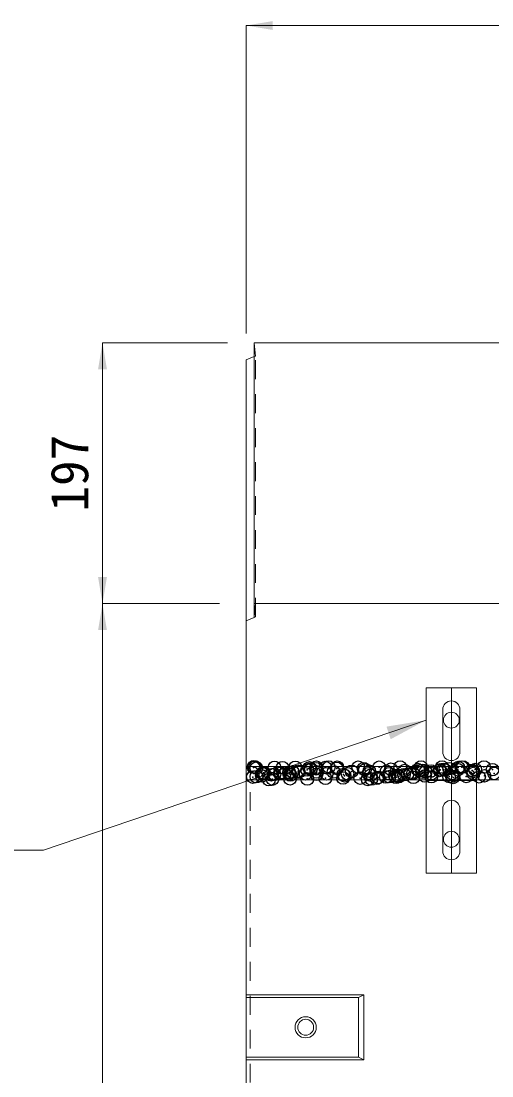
# Model space of a CAD drawing. Units: millimetres at full size; details may follow other scales. Extents: x 5964 to 125098, y -10801 to 28073.
# Drawn here: x 70333 to 70689, y 8448 to 9245 of the extents above; entities that cross this region are included whole.
import ezdxf
from ezdxf.enums import TextEntityAlignment as Align

# ---------------------------------------------------------------- set-up
doc = ezdxf.new("R2010")
doc.units = ezdxf.units.MM
doc.header["$LTSCALE"] = 19
doc.header["$PDMODE"] = 32
doc.header["$PDSIZE"] = 9.5
doc.linetypes.add('USER1', pattern=[1.35, 0.75, -0.6])
for name, color, linetype, lineweight in [('インサート', 3, 'USER1', 9), ('ジョイント', 7, 'Continuous', 9), ('寸法線', 7, 'Continuous', 9), ('寸法表', 7, 'Continuous', 9), ('本体', 2, 'Continuous', 9), ('補助線', 8, 'Continuous', 13)]:
    doc.layers.add(name, color=color, linetype=linetype, lineweight=lineweight)
doc.layers.add('ハッチング', color=7, linetype='Continuous')
doc.styles.add('ＭＳ ゴシック', font='')
doc.styles.get('ＭＳ ゴシック').set_extended_font_data('MS Gothic')

# ---------------------------------------------------------------- blocks, each defined once
blk = doc.blocks.new('filled_arrow')
at = {"color": 0, "linetype": 'Continuous', "lineweight": -2}
blk.add_solid([(7.5, 1.25), (0, 0), (7.5, -1.25)], dxfattribs=at)

msp = doc.modelspace()

# ---------------------------------------------------------------- linework, layer by layer
at = {"layer": 'インサート', "linetype": 'Continuous'}
for centre in [(70658.22, 8716.72), (70658.21, 8626.72)]:
    msp.add_circle(centre, 6, dxfattribs=at)
at = {"layer": 'インサート', "linetype": 'Continuous', "lineweight": 5}
for radius in [8, 6]:
    msp.add_circle((70548.22, 8484.72), radius, dxfattribs=at)
at = {"layer": 'ジョイント'}
for p, q in [((70677.22, 8741.19), (70639.22, 8741.19)), ((70639.22, 8741.19), (70639.22, 8601.19)), ((70677.22, 8741.19), (70677.22, 8601.19)), ((70651.72, 8724.69), (70651.72, 8692.69)), ((70664.72, 8724.69), (70664.72, 8692.69)), ((70651.72, 8617.69), (70651.72, 8649.69)), ((70664.72, 8617.69), (70664.72, 8649.69)), ((70677.22, 8601.19), (70639.22, 8601.19))]:
    msp.add_line(p, q, dxfattribs=at)
for centre, start, end in [((70658.22, 8724.69), 0, 180), ((70658.22, 8692.69), 180, 0), ((70658.22, 8649.69), 0, 180), ((70658.22, 8617.69), 180, 0)]:
    msp.add_arc(centre, 6.5, start, end, dxfattribs=at)
at = {"layer": 'ハッチング'}
for p in [(70508.81, 8681.03), (70509.08, 8681.51), (70510.07, 8681.28), (70511, 8680.42), (70524.63, 8681.05), (70530.69, 8680.83), (70540.45, 8681.08), (70551.02, 8680.66), (70551.96, 8679.8), (70552.01, 8679.42), (70556.14, 8679.96), (70556.27, 8681.11), (70563.04, 8680.87), (70565.69, 8681.22), (70571.65, 8680.21), (70572.09, 8681.14), (70587.91, 8681.17), (70591.97, 8680.03), (70603.73, 8681.2), (70612.6, 8679.58), (70619.55, 8681.23), (70632.93, 8679.41), (70635.37, 8681.26), (70651.19, 8681.28), (70652.41, 8679.49), (70656.54, 8680.03), (70663.44, 8680.94), (70666.09, 8681.29), (70667.01, 8681.31), (70676.3, 8679.38), (70682.83, 8681.34), (70508.34, 8673.67), (70510.99, 8674.02), (70515.12, 8674.56), (70515.42, 8676.37), (70516.25, 8676.98), (70516.52, 8676.11), (70520.48, 8671.74), (70522.02, 8675.47), (70523.12, 8672.21), (70524.66, 8675.82), (70528.79, 8676.36), (70529.25, 8676.91), (70532.34, 8676.14), (70535.69, 8677.27), (70535.75, 8676.2), (70536.42, 8672.38), (70536.69, 8675.34), (70538.34, 8677.62), (70542.47, 8678.16), (70542.97, 8677.41), (70548.16, 8676.17), (70549.37, 8679.07), (70549.41, 8672.32), (70556.26, 8677.58), (70556.38, 8675.75), (70563.13, 8672.82), (70563.98, 8676.2), (70569.26, 8677.52), (70576.43, 8672.98), (70576.7, 8675.57), (70577.64, 8674.72), (70579.8, 8676.23), (70582.98, 8678.01), (70589.42, 8672.92), (70592.91, 8679.18), (70595.07, 8671.94), (70595.62, 8676.26), (70596.28, 8678.18), (70597.33, 8675.13), (70597.72, 8672.28), (70601.85, 8672.83), (70603.15, 8673.42), (70608.75, 8673.74), (70609.27, 8678.12), (70611.39, 8674.08), (70611.44, 8676.28), (70615.52, 8674.63), (70616.44, 8673.59), (70617.66, 8674.95), (70618.59, 8674.09), (70622.42, 8675.54), (70622.99, 8678.61), (70625.07, 8675.88), (70627.26, 8676.31), (70629.2, 8676.43), (70629.44, 8673.52), (70633.87, 8678.55), (70636.1, 8677.34), (70636.29, 8678.78), (70638.28, 8674.5), (70638.74, 8677.69), (70642.87, 8678.23), (70643.08, 8676.34), (70643.16, 8674.02), (70649.28, 8678.72), (70649.77, 8679.14), (70653.56, 8678.96), (70656.46, 8674.19), (70658.61, 8674.33), (70658.9, 8676.37), (70659.55, 8673.47), (70663, 8679.21), (70669.45, 8674.13), (70673.88, 8678.79), (70674.72, 8676.4), (70674.82, 8677.93), (70679.24, 8673.88), (70683.17, 8674.62), (70689.3, 8679.32), (70690.54, 8676.43)]:
    msp.add_point(p, dxfattribs=at)
at = {"layer": '寸法線'}
for p, q in [((70503.21, 9241.36), (71501.22, 9241.36)), ((70503.21, 9008.72), (70503.21, 9241.36)), ((70394.75, 8804.72), (70394.75, 9001.72)), ((70489.22, 9001.72), (70394.75, 9001.72)), ((70394.75, 8021.72), (70394.75, 8804.72)), ((70483.21, 8804.72), (70394.75, 8804.72)), ((70483.21, 8804.72), (70394.75, 8804.72))]:
    msp.add_line(p, q, dxfattribs=at)
at = {"layer": '寸法表'}
msp.add_lwpolyline([(70639.22, 8716.72), (70350.23, 8618.41), (70080.33, 8618.41)], dxfattribs=at)
at = {"layer": '本体', "lineweight": 20}
for p, q in [((70509.22, 9001.72), (71495.22, 9001.72)), ((70509.22, 9001.72), (70509.22, 8991.29)), ((70503.21, 8988.72), (70509.22, 8991.29)), ((70503.21, 8988.72), (70503.21, 8791.72)), ((70509.22, 8804.72), (71495.22, 8804.72)), ((70503.21, 8671.72), (70503.22, 8801.88)), ((70503.21, 8791.72), (70509.22, 8794.29)), ((70503.22, 8021.72), (70503.22, 8688.72)), ((70503.21, 8681.72), (71501.22, 8681.72)), ((70503.21, 8671.72), (71501.22, 8671.72))]:
    msp.add_line(p, q, dxfattribs=at)
at = {"layer": '本体', "color": 4, "linetype": 'USER1', "lineweight": 5}
for p, q in [((70509.22, 9001.72), (70510.21, 8991.72)), ((70509.22, 8991.29), (70510.21, 8991.72)), ((70510.21, 8794.72), (70510.21, 8991.72)), ((70509.22, 8804.72), (70510.21, 8794.72)), ((70509.22, 8794.29), (70510.21, 8794.72)), ((70506.22, 8237.72), (70506.22, 8671.72))]:
    msp.add_line(p, q, dxfattribs=at)
at = {"layer": '本体', "lineweight": 5}
msp.add_line((70509.22, 8991.29), (70509.22, 8794.29), dxfattribs=at)
at = {"layer": '本体', "color": 4, "lineweight": 5}
for p, q in [((70503.22, 8509.22), (70592.22, 8509.22)), ((70588.21, 8507.22), (70592.22, 8509.22)), ((70592.22, 8509.22), (70592.22, 8460.22)), ((70503.22, 8507.22), (70588.21, 8507.22)), ((70588.21, 8507.22), (70588.21, 8462.22)), ((70588.21, 8462.22), (70503.22, 8462.22)), ((70588.21, 8462.22), (70592.22, 8460.22)), ((70592.22, 8460.22), (70503.22, 8460.22))]:
    msp.add_line(p, q, dxfattribs=at)
at = {"layer": '補助線'}
for p, q in [((70658.22, 8741.19), (70658.22, 8601.19)), ((70677.22, 8671.19), (70639.22, 8671.19))]:
    msp.add_line(p, q, dxfattribs=at)

# ---------------------------------------------------------------- block references
at = {"layer": '寸法線', "xscale": 2.67, "yscale": 2.67}
msp.add_blockref('filled_arrow', (70503.21, 9241.36), dxfattribs=at)
for p, rotation in [((70394.75, 9001.72), 270), ((70394.75, 8804.72), 90), ((70394.75, 8804.72), 270)]:
    msp.add_blockref('filled_arrow', p, dxfattribs=dict(at, rotation=rotation))
at = {"layer": '寸法表', "xscale": 4, "yscale": 4, "rotation": 198.8}
msp.add_blockref('filled_arrow', (70639.22, 8716.72), dxfattribs=at)

# ---------------------------------------------------------------- texts
at = {"layer": '寸法線', "style": 'ＭＳ ゴシック'}
msp.add_text('197', height=28.48, rotation=90, dxfattribs=at).set_placement((70369.75, 8903.22), align=Align.MIDDLE_CENTER)

doc.saveas('drawing.dxf')
